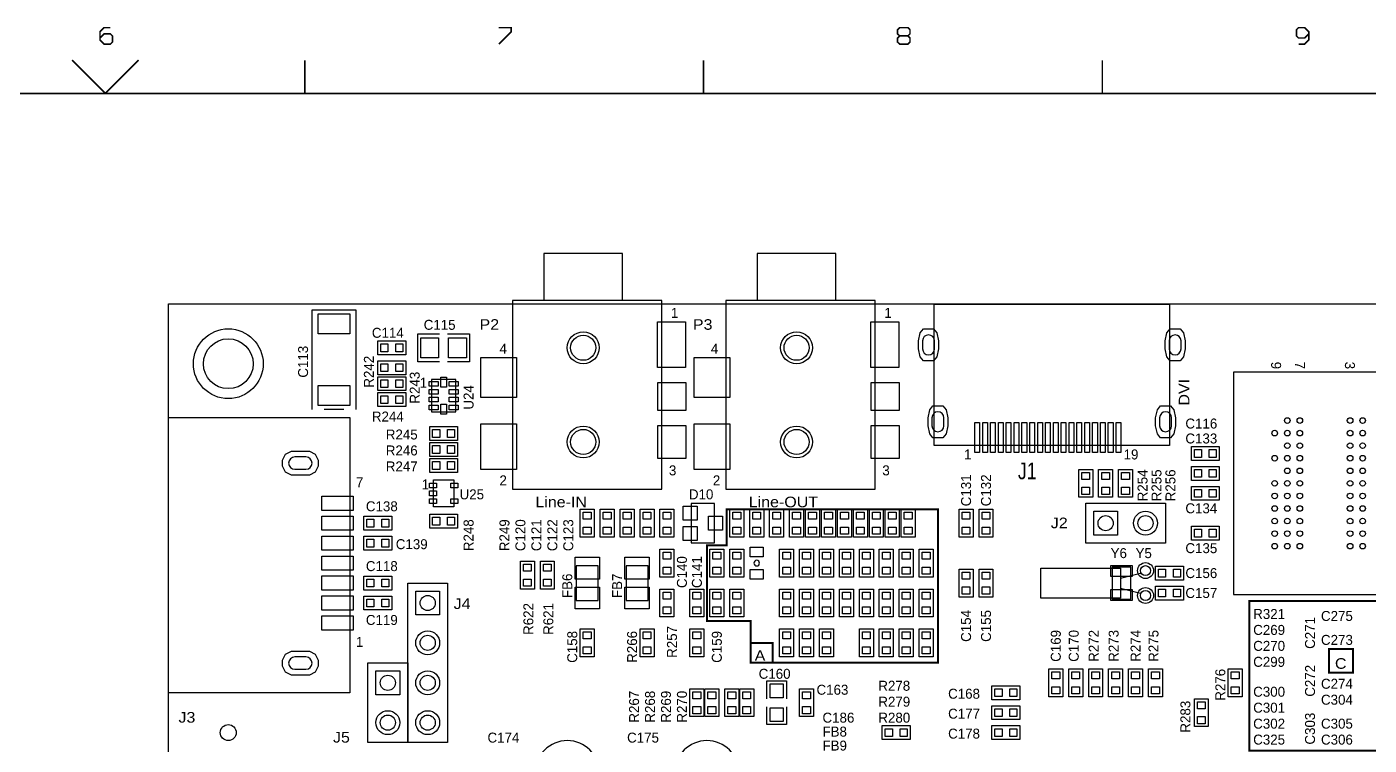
# Model space of a CAD drawing. Extents: x -13981 to 19531, y -9981 to 12034.
# Drawn here: x 2434 to 12532, y 6623 to 12026 of the extents above; entities that cross this region are included whole.
import ezdxf

# ---------------------------------------------------------------- set-up
doc = ezdxf.new("R2010")
doc.units = 0
doc.header["$MEASUREMENT"] = 0
doc.layers.get('0').update_dxf_attribs({"color": 1, "linetype": 'CONTINUOUS'})
doc.layers.add('1', color=3, linetype='CONTINUOUS')

# ---------------------------------------------------------------- blocks, each defined once
blk = doc.blocks.new('FIGURE_CIRCLE')
blk.add_circle((0, 0), 0.5)
blk = doc.blocks.new('FIGURE_SQUARE')
blk.add_lwpolyline([(-0.5, -0.5), (-0.5, 0.5), (0.5, 0.5), (0.5, -0.5)], close=True)
blk = doc.blocks.new('FIGURE_OBLONG')
blk.add_lwpolyline([(-0.5, -0.125), (-0.5, 0.125), (-0.416, 0.375), (-0.25, 0.5), (0.25, 0.5), (0.416, 0.375), (0.5, 0.125), (0.5, -0.125), (0.416, -0.375), (0.25, -0.5), (-0.25, -0.5), (-0.416, -0.375)], close=True)

msp = doc.modelspace()

# ---------------------------------------------------------------- linework, layer by layer
at = {"layer": '1'}
for points, const_width in [([(3063, 12020), (3016, 12020), (2985, 11989), (2985, 11927), (3016, 11896), (3063, 11896), (3078, 11911), (3078, 11958), (3063, 11973), (3016, 11973), (2985, 11942)], 12), ([(5985, 11896), (6078, 11989), (6078, 12020), (5985, 12020)], 12), ([(9063, 11958), (9001, 11958), (8985, 11942), (8985, 11911), (9001, 11896), (9063, 11896), (9078, 11911), (9078, 11942), (9063, 11958), (9078, 11973), (9078, 12004), (9063, 12020), (9001, 12020), (8985, 12004), (8985, 11973), (9001, 11958)], 12), ([(12078, 11973), (12047, 11942), (12001, 11942), (11985, 11958), (11985, 12004), (12001, 12020), (12047, 12020), (12078, 11989), (12078, 11973), (12078, 11927), (12047, 11896), (12001, 11896)], 12), ([(3275, 11775), (3025, 11525), (2775, 11775)], 12), ([(4525, 11525), (4525, 11775)], 12), ([(7525, 11775), (7525, 11525)], 12), ([(10525, 11525), (10525, 11775)], 12), ([(-13475, -9475), (-13475, 11525), (19025, 11525)], 12), ([(7880, 7391.9998), (8045, 7391.9998), (8045, 7241.9998)], 15)]:
    msp.add_lwpolyline(points, dxfattribs=dict(at, const_width=const_width))
for points in [[(6915.2756, 9966.3304), (6915.2756, 10320.6613), (6324.7244, 10320.6613), (6324.7244, 9966.3304)], [(8520.2756, 9966.3304), (8520.2756, 10320.6613), (7929.7244, 10320.6613), (7929.7244, 9966.3304)], [(4580, 9146.9998), (4580, 9896.9998), (4910, 9896.9998), (4910, 9146.9998)], [(5375, 9716.9998), (5540, 9716.9998)], [(5540, 9506.9998), (5375, 9506.9998), (5375, 9716.9998)], [(5600, 9716.9998), (5765, 9716.9998), (5765, 9701.9998), (5765, 9506.9998), (5600, 9506.9998)], [(4820, 9146.9998), (4670, 9146.9998)], [(10662.5, 7879.4998), (10812.5, 7916.9998)], [(10662.5, 7804.4998), (10812.5, 7766.9998)], [(8000, 6971.9998), (8000, 7106.9998), (8150, 7106.9998), (8150, 6971.9998)], [(8150, 6911.9998), (8150, 6776.9998), (8000, 6776.9998), (8000, 6911.9998)]]:
    msp.add_lwpolyline(points, dxfattribs=at)
for points in [[(16100, -2658.0002), (3500, -2658.0002), (3500, 9941.9998), (16100, 9941.9998)], [(6088.5038, 9966.3304), (6088.5038, 8549.0077), (7210.5512, 8549.0077), (7210.5512, 9966.3304)], [(7693.5038, 9966.3304), (7693.5038, 8549.0077), (8815.5512, 8549.0077), (8815.5512, 9966.3304)], [(11030.828, 9940.9378), (11030.828, 8877.9448), (9259.172, 8877.9448), (9259.172, 9940.9378)], [(5075, 9664.4998), (5285, 9664.4998), (5285, 9559.4998), (5075, 9559.4998)], [(5075, 9514.4998), (5285, 9514.4998), (5285, 9409.4998), (5075, 9409.4998)], [(5075, 9394.4998), (5285, 9394.4998), (5285, 9289.4998), (5075, 9289.4998)], [(12887.99, 9427.6198), (11512.01, 9427.6198), (11512.01, 7756.3798), (12887.99, 7756.3798)], [(5478.47, 9373.0498), (5478.47, 9130.9498), (5661.53, 9130.9498), (5661.53, 9373.0498)], [(5075, 9274.4998), (5285, 9274.4998), (5285, 9169.4998), (5075, 9169.4998)], [(4865.3543, 9086.8816), (4865.3543, 7015.228), (3500, 7015.228), (3500, 9086.8816)], [(5675, 8914.4998), (5465, 8914.4998), (5465, 9019.4998), (5675, 9019.4998)], [(5675, 8794.4998), (5465, 8794.4998), (5465, 8899.4998), (5675, 8899.4998)], [(11405, 8764.4998), (11195, 8764.4998), (11195, 8869.4998), (11405, 8869.4998)], [(5675, 8674.4998), (5465, 8674.4998), (5465, 8779.4998), (5675, 8779.4998)], [(10452.5, 8696.9998), (10452.5, 8486.9998), (10347.5, 8486.9998), (10347.5, 8696.9998)], [(10602.5, 8696.9998), (10602.5, 8486.9998), (10497.5, 8486.9998), (10497.5, 8696.9998)], [(10752.5, 8696.9998), (10752.5, 8486.9998), (10647.5, 8486.9998), (10647.5, 8696.9998)], [(11405, 8614.4998), (11195, 8614.4998), (11195, 8719.4998), (11405, 8719.4998)], [(5493.23, 8617.3798), (5646.77, 8617.3798), (5646.77, 8416.6198), (5493.23, 8416.6198)], [(11405, 8464.4998), (11195, 8464.4998), (11195, 8569.4998), (11405, 8569.4998)], [(6597.5, 8186.9998), (6597.5, 8396.9998), (6702.5, 8396.9998), (6702.5, 8186.9998)], [(6852.5, 8396.9998), (6852.5, 8186.9998), (6747.5, 8186.9998), (6747.5, 8396.9998)], [(7002.5, 8396.9998), (7002.5, 8186.9998), (6897.5, 8186.9998), (6897.5, 8396.9998)], [(7047.5, 8186.9998), (7047.5, 8396.9998), (7152.5, 8396.9998), (7152.5, 8186.9998)], [(7197.5, 8186.9998), (7197.5, 8396.9998), (7302.5, 8396.9998), (7302.5, 8186.9998)], [(7431.416, 8439.6388), (7431.416, 8144.3608), (7608.584, 8144.3608), (7608.584, 8439.6388)], [(7722.5, 8186.9998), (7722.5, 8396.9998), (7827.5, 8396.9998), (7827.5, 8186.9998)], [(7872.5, 8186.9998), (7872.5, 8396.9998), (7977.5, 8396.9998), (7977.5, 8186.9998)], [(8022.5, 8186.9998), (8022.5, 8396.9998), (8127.5, 8396.9998), (8127.5, 8186.9998)], [(8172.5, 8186.9998), (8172.5, 8396.9998), (8277.5, 8396.9998), (8277.5, 8186.9998)], [(8292.5, 8186.9998), (8292.5, 8396.9998), (8397.5, 8396.9998), (8397.5, 8186.9998)], [(8412.5, 8186.9998), (8412.5, 8396.9998), (8517.5, 8396.9998), (8517.5, 8186.9998)], [(8532.5, 8186.9998), (8532.5, 8396.9998), (8637.5, 8396.9998), (8637.5, 8186.9998)], [(8652.5, 8186.9998), (8652.5, 8396.9998), (8757.5, 8396.9998), (8757.5, 8186.9998)], [(8772.5, 8186.9998), (8772.5, 8396.9998), (8877.5, 8396.9998), (8877.5, 8186.9998)], [(8892.5, 8186.9998), (8892.5, 8396.9998), (8997.5, 8396.9998), (8997.5, 8186.9998)], [(9012.5, 8186.9998), (9012.5, 8396.9998), (9117.5, 8396.9998), (9117.5, 8186.9998)], [(9447.5, 8186.9998), (9447.5, 8396.9998), (9552.5, 8396.9998), (9552.5, 8186.9998)], [(9597.5, 8186.9998), (9597.5, 8396.9998), (9702.5, 8396.9998), (9702.5, 8186.9998)], [(11000, 8141.9998), (10400, 8141.9998), (10400, 8441.9998), (11000, 8441.9998)], [(4970, 8344.4998), (5180, 8344.4998), (5180, 8239.4998), (4970, 8239.4998)], [(5465, 8359.4998), (5675, 8359.4998), (5675, 8254.4998), (5465, 8254.4998)], [(4970, 8194.4998), (5180, 8194.4998), (5180, 8089.4998), (4970, 8089.4998)], [(11405, 8164.4998), (11195, 8164.4998), (11195, 8269.4998), (11405, 8269.4998)], [(7197.5, 7886.9998), (7197.5, 8096.9998), (7302.5, 8096.9998), (7302.5, 7886.9998)], [(7677.5, 8096.9998), (7677.5, 7886.9998), (7572.5, 7886.9998), (7572.5, 8096.9998)], [(7722.5, 7886.9998), (7722.5, 8096.9998), (7827.5, 8096.9998), (7827.5, 7886.9998)], [(8202.5, 8096.9998), (8202.5, 7886.9998), (8097.5, 7886.9998), (8097.5, 8096.9998)], [(8352.5, 8096.9998), (8352.5, 7886.9998), (8247.5, 7886.9998), (8247.5, 8096.9998)], [(8502.5, 8096.9998), (8502.5, 7886.9998), (8397.5, 7886.9998), (8397.5, 8096.9998)], [(8652.5, 8096.9998), (8652.5, 7886.9998), (8547.5, 7886.9998), (8547.5, 8096.9998)], [(8802.5, 8096.9998), (8802.5, 7886.9998), (8697.5, 7886.9998), (8697.5, 8096.9998)], [(8847.5, 7886.9998), (8847.5, 8096.9998), (8952.5, 8096.9998), (8952.5, 7886.9998)], [(9102.5, 8096.9998), (9102.5, 7886.9998), (8997.5, 7886.9998), (8997.5, 8096.9998)], [(9252.5, 8096.9998), (9252.5, 7886.9998), (9147.5, 7886.9998), (9147.5, 8096.9998)], [(6147.5, 7796.9998), (6147.5, 8006.9998), (6252.5, 8006.9998), (6252.5, 7796.9998)], [(6402.5, 8006.9998), (6402.5, 7796.9998), (6297.5, 7796.9998), (6297.5, 8006.9998)], [(4970, 7894.4998), (5180, 7894.4998), (5180, 7789.4998), (4970, 7789.4998)], [(6732.68, 7712.0698), (6732.68, 7971.9298), (6567.32, 7971.9298), (6567.32, 7712.0698)], [(6942.32, 7971.9298), (6942.32, 7712.0698), (7107.68, 7712.0698), (7107.68, 7971.9298)], [(9447.5, 7736.9998), (9447.5, 7946.9998), (9552.5, 7946.9998), (9552.5, 7736.9998)], [(9597.5, 7736.9998), (9597.5, 7946.9998), (9702.5, 7946.9998), (9702.5, 7736.9998)], [(10662.5, 7729.4998), (10062.5, 7729.4998), (10062.5, 7954.4998), (10662.5, 7954.4998)], [(10599.5, 7961.9998), (10599.5, 7721.9998), (10740.5, 7721.9998), (10740.5, 7961.9998)], [(11135, 7864.4998), (10925, 7864.4998), (10925, 7969.4998), (11135, 7969.4998)], [(5300, 6641.9998), (5300, 7841.9998), (5600, 7841.9998), (5600, 6641.9998)], [(7197.5, 7586.9998), (7197.5, 7796.9998), (7302.5, 7796.9998), (7302.5, 7586.9998)], [(7527.5, 7796.9998), (7527.5, 7586.9998), (7422.5, 7586.9998), (7422.5, 7796.9998)], [(7572.5, 7586.9998), (7572.5, 7796.9998), (7677.5, 7796.9998), (7677.5, 7586.9998)], [(7722.5, 7586.9998), (7722.5, 7796.9998), (7827.5, 7796.9998), (7827.5, 7586.9998)], [(8097.5, 7586.9998), (8097.5, 7796.9998), (8202.5, 7796.9998), (8202.5, 7586.9998)], [(8247.5, 7586.9998), (8247.5, 7796.9998), (8352.5, 7796.9998), (8352.5, 7586.9998)], [(8502.5, 7796.9998), (8502.5, 7586.9998), (8397.5, 7586.9998), (8397.5, 7796.9998)], [(8547.5, 7586.9998), (8547.5, 7796.9998), (8652.5, 7796.9998), (8652.5, 7586.9998)], [(8697.5, 7586.9998), (8697.5, 7796.9998), (8802.5, 7796.9998), (8802.5, 7586.9998)], [(8952.5, 7796.9998), (8952.5, 7586.9998), (8847.5, 7586.9998), (8847.5, 7796.9998)], [(9102.5, 7796.9998), (9102.5, 7586.9998), (8997.5, 7586.9998), (8997.5, 7796.9998)], [(9252.5, 7796.9998), (9252.5, 7586.9998), (9147.5, 7586.9998), (9147.5, 7796.9998)], [(11135, 7714.4998), (10925, 7714.4998), (10925, 7819.4998), (11135, 7819.4998)], [(4970, 7744.4998), (5180, 7744.4998), (5180, 7639.4998), (4970, 7639.4998)], [(6702.5, 7496.9998), (6702.5, 7286.9998), (6597.5, 7286.9998), (6597.5, 7496.9998)], [(7047.5, 7286.9998), (7047.5, 7496.9998), (7152.5, 7496.9998), (7152.5, 7286.9998)], [(7527.5, 7496.9998), (7527.5, 7286.9998), (7422.5, 7286.9998), (7422.5, 7496.9998)], [(8097.5, 7286.9998), (8097.5, 7496.9998), (8202.5, 7496.9998), (8202.5, 7286.9998)], [(8247.5, 7286.9998), (8247.5, 7496.9998), (8352.5, 7496.9998), (8352.5, 7286.9998)], [(8397.5, 7286.9998), (8397.5, 7496.9998), (8502.5, 7496.9998), (8502.5, 7286.9998)], [(8802.5, 7496.9998), (8802.5, 7286.9998), (8697.5, 7286.9998), (8697.5, 7496.9998)], [(8952.5, 7496.9998), (8952.5, 7286.9998), (8847.5, 7286.9998), (8847.5, 7496.9998)], [(9102.5, 7496.9998), (9102.5, 7286.9998), (8997.5, 7286.9998), (8997.5, 7496.9998)], [(9252.5, 7496.9998), (9252.5, 7286.9998), (9147.5, 7286.9998), (9147.5, 7496.9998)], [(5000, 6641.9998), (5000, 7241.9998), (5300, 7241.9998), (5300, 6641.9998)], [(10122.5, 6986.9998), (10122.5, 7196.9998), (10227.5, 7196.9998), (10227.5, 6986.9998)], [(10272.5, 6986.9998), (10272.5, 7196.9998), (10377.5, 7196.9998), (10377.5, 6986.9998)], [(10422.5, 6986.9998), (10422.5, 7196.9998), (10527.5, 7196.9998), (10527.5, 6986.9998)], [(10677.5, 7196.9998), (10677.5, 6986.9998), (10572.5, 6986.9998), (10572.5, 7196.9998)], [(10722.5, 6986.9998), (10722.5, 7196.9998), (10827.5, 7196.9998), (10827.5, 6986.9998)], [(10977.5, 7196.9998), (10977.5, 6986.9998), (10872.5, 6986.9998), (10872.5, 7196.9998)], [(11472.5, 6986.9998), (11472.5, 7196.9998), (11577.5, 7196.9998), (11577.5, 6986.9998)], [(9905, 6964.4998), (9695, 6964.4998), (9695, 7069.4998), (9905, 7069.4998)], [(7527.5, 7046.9998), (7527.5, 6836.9998), (7422.5, 6836.9998), (7422.5, 7046.9998)], [(7535, 6836.9998), (7535, 7046.9998), (7640, 7046.9998), (7640, 6836.9998)], [(7685, 6836.9998), (7685, 7046.9998), (7790, 7046.9998), (7790, 6836.9998)], [(7902.5, 7046.9998), (7902.5, 6836.9998), (7797.5, 6836.9998), (7797.5, 7046.9998)], [(8352.5, 7046.9998), (8352.5, 6836.9998), (8247.5, 6836.9998), (8247.5, 7046.9998)], [(11322.5, 6971.9998), (11322.5, 6761.9998), (11217.5, 6761.9998), (11217.5, 6971.9998)], [(9905, 6814.4998), (9695, 6814.4998), (9695, 6919.4998), (9905, 6919.4998)], [(9080, 6664.4998), (8870, 6664.4998), (8870, 6769.4998), (9080, 6769.4998)], [(9695, 6769.4998), (9905, 6769.4998), (9905, 6664.4998), (9695, 6664.4998)]]:
    msp.add_lwpolyline(points, close=True, dxfattribs=at)
for points in [[(9262.835, 9603.8488), (9262.835, 9663.8488, 1), (9172.835, 9663.8488), (9172.835, 9603.8488, 1)], [(11117.165, 9603.8488), (11117.165, 9663.8488, 1), (11027.165, 9663.8488), (11027.165, 9603.8488, 1)], [(9333.701, 9025.1098), (9333.701, 9085.1098, 1), (9243.701, 9085.1098), (9243.701, 9025.1098, 1)], [(11046.299, 9025.1098), (11046.299, 9085.1098, 1), (10956.299, 9085.1098), (10956.299, 9025.1098, 1)], [(4534.1258, 8790.862), (4450.1258, 8790.862, 1), (4450.1258, 8697.862), (4534.1258, 8697.862, 1)], [(7946, 7991.9998, 1), (7904, 7991.9998, 1)], [(4534.1258, 7286.1376), (4450.1258, 7286.1376, 1), (4450.1258, 7193.1376), (4534.1258, 7193.1376, 1)], [(6740, 6416.9998, 1), (6260, 6416.9998, 1)], [(7790, 6416.9998, 1), (7310, 6416.9998, 1)]]:
    msp.add_lwpolyline(points, format="xyb", close=True, dxfattribs=at)
at = {"layer": '1', "const_width": 15}
for points in [[(9290, 7241.9998), (7880, 7241.9998), (7880, 7556.9998), (7550, 7556.9998), (7550, 8126.9998), (7700, 8126.9998), (7700, 8396.9998), (9290, 8396.9998)], [(11630, 7706.9998), (13355, 7706.9998), (13355, 6581.9998), (11630, 6581.9998)], [(12230, 7346.9998), (12410, 7346.9998), (12410, 7166.9998), (12230, 7166.9998)]]:
    msp.add_lwpolyline(points, close=True, dxfattribs=at)

# ---------------------------------------------------------------- block references
at = {"layer": '1'}
for name, p, xscale, yscale in [('FIGURE_SQUARE', (4745, 9791.9998), 240, 150), ('FIGURE_SQUARE', (7284.5, 9635.6218), 210, 345), ('FIGURE_SQUARE', (8889.5, 9635.6218), 210, 345), ('FIGURE_CIRCLE', (3950, 9491.9998), 525, 525), ('FIGURE_CIRCLE', (6620, 9611.9998), 240, 240), ('FIGURE_CIRCLE', (6620, 9611.9998), 189, 189), ('FIGURE_CIRCLE', (8225, 9611.9998), 240, 240), ('FIGURE_CIRCLE', (8225, 9611.9998), 189, 189), ('FIGURE_OBLONG', (9217.835, 9633.8488), 150, 240), ('FIGURE_OBLONG', (11072.165, 9633.8488), 150, 240), ('FIGURE_CIRCLE', (3950, 9491.9998), 375, 375), ('FIGURE_SQUARE', (5123.9, 9611.9998), 53.16, 59.07), ('FIGURE_SQUARE', (5236.1, 9611.9998), 53.16, 59.07), ('FIGURE_SQUARE', (5465, 9611.9998), 135, 150), ('FIGURE_SQUARE', (5675, 9611.9998), 135, 150), ('FIGURE_SQUARE', (5984, 9387.5905), 270, 300), ('FIGURE_SQUARE', (7589, 9387.5905), 270, 300), ('FIGURE_SQUARE', (5123.9, 9461.9998), 53.16, 59.07), ('FIGURE_SQUARE', (5236.1, 9461.9998), 53.16, 59.07), ('FIGURE_SQUARE', (4745, 9251.9998), 240, 150), ('FIGURE_SQUARE', (5123.9, 9341.9998), 53.16, 59.07), ('FIGURE_SQUARE', (5236.1, 9341.9998), 53.16, 59.07), ('FIGURE_SQUARE', (5495, 9340.5898), 68.52, 35.43), ('FIGURE_SQUARE', (5495, 9281.5198), 68.52, 35.43), ('FIGURE_SQUARE', (5570, 9353.5798), 41.34, 74.4), ('FIGURE_SQUARE', (5645, 9340.5898), 68.52, 35.43), ('FIGURE_SQUARE', (5645, 9281.5198), 68.52, 35.43), ('FIGURE_SQUARE', (7286, 9245.8582), 210, 210), ('FIGURE_SQUARE', (8891, 9245.8582), 210, 210), ('FIGURE_SQUARE', (5123.9, 9221.9998), 53.16, 59.07), ('FIGURE_SQUARE', (5236.1, 9221.9998), 53.16, 59.07), ('FIGURE_SQUARE', (5495, 9222.4798), 68.52, 35.43), ('FIGURE_SQUARE', (5645, 9222.4798), 68.52, 35.43), ('FIGURE_SQUARE', (5495, 9163.4098), 68.52, 35.43), ('FIGURE_SQUARE', (5570, 9150.4198), 41.34, 74.4), ('FIGURE_SQUARE', (5645, 9163.4098), 68.52, 35.43), ('FIGURE_OBLONG', (9288.701, 9055.1098), 150, 240), ('FIGURE_OBLONG', (11001.299, 9055.1098), 150, 240), ('FIGURE_SQUARE', (5513.9, 8966.9998), 53.16, 59.07), ('FIGURE_SQUARE', (5626.1, 8966.9998), 53.16, 59.07), ('FIGURE_SQUARE', (5984, 8867.9053), 270, 345), ('FIGURE_CIRCLE', (6620, 8903.3383), 240, 240), ('FIGURE_CIRCLE', (6620, 8903.3383), 189, 189), ('FIGURE_SQUARE', (7286, 8903.3383), 210, 249), ('FIGURE_SQUARE', (7589, 8867.9053), 270, 345), ('FIGURE_CIRCLE', (8225, 8903.3383), 240, 240), ('FIGURE_CIRCLE', (8225, 8903.3383), 189, 189), ('FIGURE_SQUARE', (8891, 8903.3383), 210, 249), ('FIGURE_SQUARE', (9583.976, 8936.9998), 35.43, 224.4), ('FIGURE_SQUARE', (9643.031, 8936.9998), 35.43, 224.4), ('FIGURE_SQUARE', (9702.086, 8936.9998), 35.43, 224.4), ('FIGURE_SQUARE', (9761.141, 8936.9998), 35.43, 224.4), ('FIGURE_SQUARE', (9820.196, 8936.9998), 35.43, 224.4), ('FIGURE_SQUARE', (9879.251, 8936.9998), 35.43, 224.4), ('FIGURE_SQUARE', (9938.306, 8936.9998), 35.43, 224.4), ('FIGURE_SQUARE', (9997.361, 8936.9998), 35.43, 224.4), ('FIGURE_SQUARE', (10056.416, 8936.9998), 35.43, 224.4), ('FIGURE_SQUARE', (10115.471, 8936.9998), 35.43, 224.4), ('FIGURE_SQUARE', (10174.529, 8936.9998), 35.43, 224.4), ('FIGURE_SQUARE', (10233.584, 8936.9998), 35.43, 224.4), ('FIGURE_SQUARE', (10292.639, 8936.9998), 35.43, 224.4), ('FIGURE_SQUARE', (10351.694, 8936.9998), 35.43, 224.4), ('FIGURE_SQUARE', (10410.749, 8936.9998), 35.43, 224.4), ('FIGURE_SQUARE', (10469.804, 8936.9998), 35.43, 224.4), ('FIGURE_SQUARE', (10528.859, 8936.9998), 35.43, 224.4), ('FIGURE_SQUARE', (10587.914, 8936.9998), 35.43, 224.4), ('FIGURE_SQUARE', (10646.969, 8936.9998), 35.43, 224.4), ('FIGURE_CIRCLE', (11822.06, 8969.9398), 42, 42), ('FIGURE_CIRCLE', (11916.53, 9064.4398), 42, 42), ('FIGURE_CIRCLE', (11916.53, 8969.9398), 42, 42), ('FIGURE_CIRCLE', (12011.03, 9064.4398), 42, 42), ('FIGURE_CIRCLE', (12011.03, 8969.9398), 42, 42), ('FIGURE_CIRCLE', (12388.97, 9064.4398), 42, 42), ('FIGURE_CIRCLE', (12388.97, 8969.9398), 42, 42), ('FIGURE_CIRCLE', (12483.47, 9064.4398), 42, 42), ('FIGURE_CIRCLE', (12483.47, 8969.9398), 42, 42), ('FIGURE_CIRCLE', (11916.53, 8875.4698), 42, 42), ('FIGURE_CIRCLE', (12011.03, 8875.4698), 42, 42), ('FIGURE_CIRCLE', (12388.97, 8875.4698), 42, 42), ('FIGURE_CIRCLE', (12483.47, 8875.4698), 42, 42), ('FIGURE_OBLONG', (4492.1258, 8744.362), 270, 180), ('FIGURE_SQUARE', (5513.9, 8846.9998), 53.16, 59.07), ('FIGURE_SQUARE', (5626.1, 8846.9998), 53.16, 59.07), ('FIGURE_SQUARE', (11243.9, 8816.9998), 53.16, 59.07), ('FIGURE_SQUARE', (11356.1, 8816.9998), 53.16, 59.07), ('FIGURE_CIRCLE', (11822.06, 8780.9698), 42, 42), ('FIGURE_CIRCLE', (11916.53, 8780.9698), 42, 42), ('FIGURE_CIRCLE', (12011.03, 8780.9698), 42, 42), ('FIGURE_CIRCLE', (12388.97, 8780.9698), 42, 42), ('FIGURE_CIRCLE', (12483.47, 8780.9698), 42, 42), ('FIGURE_SQUARE', (5513.9, 8726.9998), 53.16, 59.07), ('FIGURE_SQUARE', (5626.1, 8726.9998), 53.16, 59.07), ('FIGURE_SQUARE', (11243.9, 8666.9998), 53.16, 59.07), ('FIGURE_SQUARE', (11356.1, 8666.9998), 53.16, 59.07), ('FIGURE_CIRCLE', (11916.53, 8686.4998), 42, 42), ('FIGURE_CIRCLE', (12011.03, 8686.4998), 42, 42), ('FIGURE_CIRCLE', (12388.97, 8686.4998), 42, 42), ('FIGURE_CIRCLE', (12483.47, 8686.4998), 42, 42), ('FIGURE_SQUARE', (5490.26, 8576.0398), 53.16, 35.43), ('FIGURE_SQUARE', (5649.74, 8576.0398), 53.16, 35.43), ('FIGURE_SQUARE', (10400, 8648.0998), 59.07, 53.16), ('FIGURE_SQUARE', (10550, 8648.0998), 59.07, 53.16), ('FIGURE_SQUARE', (10700, 8648.0998), 59.07, 53.16), ('FIGURE_CIRCLE', (11822.06, 8591.9998), 42, 42), ('FIGURE_CIRCLE', (11916.53, 8591.9998), 42, 42), ('FIGURE_CIRCLE', (12011.03, 8591.9998), 42, 42), ('FIGURE_CIRCLE', (12388.97, 8591.9998), 42, 42), ('FIGURE_CIRCLE', (12483.47, 8591.9998), 42, 42), ('FIGURE_SQUARE', (4770.866, 8441.9998), 236.22, 106.299), ('FIGURE_SQUARE', (5490.26, 8516.9998), 53.16, 35.43), ('FIGURE_SQUARE', (10400, 8535.8998), 59.07, 53.16), ('FIGURE_SQUARE', (10550, 8535.8998), 59.07, 53.16), ('FIGURE_SQUARE', (10700, 8535.8998), 59.07, 53.16), ('FIGURE_SQUARE', (11243.9, 8516.9998), 53.16, 59.07), ('FIGURE_SQUARE', (11356.1, 8516.9998), 53.16, 59.07), ('FIGURE_CIRCLE', (11822.06, 8497.4998), 42, 42), ('FIGURE_CIRCLE', (11916.53, 8497.4998), 42, 42), ('FIGURE_CIRCLE', (12011.03, 8497.4998), 42, 42), ('FIGURE_CIRCLE', (12388.97, 8497.4998), 42, 42), ('FIGURE_CIRCLE', (12483.47, 8497.4998), 42, 42), ('FIGURE_SQUARE', (5490.26, 8457.9598), 53.16, 35.43), ('FIGURE_SQUARE', (5649.74, 8457.9598), 53.16, 35.43), ('FIGURE_SQUARE', (7425.5, 8368.4998), 105, 105), ('FIGURE_SQUARE', (10550, 8291.9998), 180, 180), ('FIGURE_CIRCLE', (10850, 8291.9998), 180, 180), ('FIGURE_CIRCLE', (11822.06, 8403.0298), 42, 42), ('FIGURE_CIRCLE', (11916.53, 8403.0298), 42, 42), ('FIGURE_CIRCLE', (12011.03, 8403.0298), 42, 42), ('FIGURE_CIRCLE', (12388.97, 8403.0298), 42, 42), ('FIGURE_CIRCLE', (12483.47, 8403.0298), 42, 42), ('FIGURE_SQUARE', (4770.866, 8291.9998), 236.22, 106.299), ('FIGURE_SQUARE', (5018.9, 8291.9998), 53.16, 59.07), ('FIGURE_SQUARE', (5131.1, 8291.9998), 53.16, 59.07), ('FIGURE_SQUARE', (5513.9, 8306.9998), 53.16, 59.07), ('FIGURE_SQUARE', (5626.1, 8306.9998), 53.16, 59.07), ('FIGURE_SQUARE', (6650, 8348.0998), 59.07, 53.16), ('FIGURE_SQUARE', (6800, 8348.0998), 59.07, 53.16), ('FIGURE_SQUARE', (6950, 8348.0998), 59.07, 53.16), ('FIGURE_SQUARE', (7100, 8348.0998), 59.07, 53.16), ('FIGURE_SQUARE', (7250, 8348.0998), 59.07, 53.16), ('FIGURE_SQUARE', (7614.5, 8291.9998), 105, 105), ('FIGURE_SQUARE', (7775, 8348.0998), 59.07, 53.16), ('FIGURE_SQUARE', (7925, 8348.0998), 59.07, 53.16), ('FIGURE_SQUARE', (8075, 8348.0998), 59.07, 53.16), ('FIGURE_SQUARE', (8225, 8348.0998), 59.07, 53.16), ('FIGURE_SQUARE', (8345, 8348.0998), 59.07, 53.16), ('FIGURE_SQUARE', (8465, 8348.0998), 59.07, 53.16), ('FIGURE_SQUARE', (8585, 8348.0998), 59.07, 53.16), ('FIGURE_SQUARE', (8705, 8348.0998), 59.07, 53.16), ('FIGURE_SQUARE', (8825, 8348.0998), 59.07, 53.16), ('FIGURE_SQUARE', (8945, 8348.0998), 59.07, 53.16), ('FIGURE_SQUARE', (9065, 8348.0998), 59.07, 53.16), ('FIGURE_SQUARE', (9500, 8348.0998), 59.07, 53.16), ('FIGURE_SQUARE', (9650, 8348.0998), 59.07, 53.16), ('FIGURE_CIRCLE', (10550, 8291.9998), 114, 114), ('FIGURE_CIRCLE', (10850, 8291.9998), 114, 114), ('FIGURE_CIRCLE', (11822.06, 8308.5298), 42, 42), ('FIGURE_CIRCLE', (11916.53, 8308.5298), 42, 42), ('FIGURE_CIRCLE', (12011.03, 8308.5298), 42, 42), ('FIGURE_CIRCLE', (12388.97, 8308.5298), 42, 42), ('FIGURE_CIRCLE', (12483.47, 8308.5298), 42, 42), ('FIGURE_SQUARE', (4770.866, 8141.9998), 236.22, 106.299), ('FIGURE_SQUARE', (6650, 8235.8998), 59.07, 53.16), ('FIGURE_SQUARE', (6800, 8235.8998), 59.07, 53.16), ('FIGURE_SQUARE', (6950, 8235.8998), 59.07, 53.16), ('FIGURE_SQUARE', (7100, 8235.8998), 59.07, 53.16), ('FIGURE_SQUARE', (7250, 8235.8998), 59.07, 53.16), ('FIGURE_SQUARE', (7425.206, 8215.4998), 105, 105), ('FIGURE_SQUARE', (7775, 8235.8998), 59.07, 53.16), ('FIGURE_SQUARE', (7925, 8235.8998), 59.07, 53.16), ('FIGURE_SQUARE', (8075, 8235.8998), 59.07, 53.16), ('FIGURE_SQUARE', (8225, 8235.8998), 59.07, 53.16), ('FIGURE_SQUARE', (8345, 8235.8998), 59.07, 53.16), ('FIGURE_SQUARE', (8465, 8235.8998), 59.07, 53.16), ('FIGURE_SQUARE', (8585, 8235.8998), 59.07, 53.16), ('FIGURE_SQUARE', (8705, 8235.8998), 59.07, 53.16), ('FIGURE_SQUARE', (8825, 8235.8998), 59.07, 53.16), ('FIGURE_SQUARE', (8945, 8235.8998), 59.07, 53.16), ('FIGURE_SQUARE', (9065, 8235.8998), 59.07, 53.16), ('FIGURE_SQUARE', (9500, 8235.8998), 59.07, 53.16), ('FIGURE_SQUARE', (9650, 8235.8998), 59.07, 53.16), ('FIGURE_SQUARE', (11243.9, 8216.9998), 53.16, 59.07), ('FIGURE_SQUARE', (11356.1, 8216.9998), 53.16, 59.07), ('FIGURE_CIRCLE', (11822.06, 8214.0598), 42, 42), ('FIGURE_CIRCLE', (11916.53, 8214.0598), 42, 42), ('FIGURE_CIRCLE', (12011.03, 8214.0598), 42, 42), ('FIGURE_CIRCLE', (12388.97, 8214.0598), 42, 42), ('FIGURE_CIRCLE', (12483.47, 8214.0598), 42, 42), ('FIGURE_SQUARE', (5018.9, 8141.9998), 53.16, 59.07), ('FIGURE_SQUARE', (5131.1, 8141.9998), 53.16, 59.07), ('FIGURE_SQUARE', (7925, 8075.9998), 96, 72), ('FIGURE_CIRCLE', (11822.06, 8119.5598), 42, 42), ('FIGURE_CIRCLE', (11916.53, 8119.5598), 42, 42), ('FIGURE_CIRCLE', (12011.03, 8119.5598), 42, 42), ('FIGURE_CIRCLE', (12388.97, 8119.5598), 42, 42), ('FIGURE_CIRCLE', (12483.47, 8119.5598), 42, 42), ('FIGURE_SQUARE', (4770.866, 7991.9998), 236.22, 106.299), ('FIGURE_SQUARE', (6200, 7958.0998), 59.07, 53.16), ('FIGURE_SQUARE', (6350, 7958.0998), 59.07, 53.16), ('FIGURE_SQUARE', (6650, 7954.1998), 183, 165), ('FIGURE_SQUARE', (7025, 7954.1998), 183, 165), ('FIGURE_SQUARE', (7250, 8048.0998), 59.07, 53.16), ('FIGURE_SQUARE', (7625, 8048.0998), 59.07, 53.16), ('FIGURE_SQUARE', (7775, 8048.0998), 59.07, 53.16), ('FIGURE_SQUARE', (8150, 8048.0998), 59.07, 53.16), ('FIGURE_SQUARE', (8300, 8048.0998), 59.07, 53.16), ('FIGURE_SQUARE', (8450, 8048.0998), 59.07, 53.16), ('FIGURE_SQUARE', (8600, 8048.0998), 59.07, 53.16), ('FIGURE_SQUARE', (8750, 8048.0998), 59.07, 53.16), ('FIGURE_SQUARE', (8900, 8048.0998), 59.07, 53.16), ('FIGURE_SQUARE', (9050, 8048.0998), 59.07, 53.16), ('FIGURE_SQUARE', (9200, 8048.0998), 59.07, 53.16), ('FIGURE_CIRCLE', (10850, 7935.5998), 120, 120), ('FIGURE_SQUARE', (4770.866, 7841.9998), 236.22, 106.299), ('FIGURE_SQUARE', (7250, 7935.8998), 59.07, 53.16), ('FIGURE_SQUARE', (7625, 7935.8998), 59.07, 53.16), ('FIGURE_SQUARE', (7775, 7935.8998), 59.07, 53.16), ('FIGURE_SQUARE', (7925, 7907.9998), 96, 72), ('FIGURE_SQUARE', (8150, 7935.8998), 59.07, 53.16), ('FIGURE_SQUARE', (8300, 7935.8998), 59.07, 53.16), ('FIGURE_SQUARE', (8450, 7935.8998), 59.07, 53.16), ('FIGURE_SQUARE', (8600, 7935.8998), 59.07, 53.16), ('FIGURE_SQUARE', (8750, 7935.8998), 59.07, 53.16), ('FIGURE_SQUARE', (8900, 7935.8998), 59.07, 53.16), ('FIGURE_SQUARE', (9050, 7935.8998), 59.07, 53.16), ('FIGURE_SQUARE', (9200, 7935.8998), 59.07, 53.16), ('FIGURE_SQUARE', (9500, 7898.0998), 59.07, 53.16), ('FIGURE_SQUARE', (9650, 7898.0998), 59.07, 53.16), ('FIGURE_SQUARE', (10670, 7931.9998), 159.45, 82.677), ('FIGURE_CIRCLE', (10850, 7935.5998), 75, 75), ('FIGURE_SQUARE', (10973.9, 7916.9998), 53.16, 59.07), ('FIGURE_SQUARE', (11086.1, 7916.9998), 53.16, 59.07), ('FIGURE_SQUARE', (5018.9, 7841.9998), 53.16, 59.07), ('FIGURE_SQUARE', (5131.1, 7841.9998), 53.16, 59.07), ('FIGURE_SQUARE', (5450, 7691.9998), 180, 180), ('FIGURE_SQUARE', (6200, 7845.8998), 59.07, 53.16), ('FIGURE_SQUARE', (6350, 7845.8998), 59.07, 53.16), ('FIGURE_SQUARE', (6650, 7729.7998), 183, 165), ('FIGURE_SQUARE', (7025, 7729.7998), 183, 165), ('FIGURE_SQUARE', (9500, 7785.8998), 59.07, 53.16), ('FIGURE_SQUARE', (9650, 7785.8998), 59.07, 53.16), ('FIGURE_SQUARE', (10670, 7751.9998), 159.45, 82.677), ('FIGURE_CIRCLE', (10850, 7748.3998), 120, 120), ('FIGURE_CIRCLE', (10850, 7748.3998), 75, 75), ('FIGURE_SQUARE', (10973.9, 7766.9998), 53.16, 59.07), ('FIGURE_SQUARE', (11086.1, 7766.9998), 53.16, 59.07), ('FIGURE_SQUARE', (4770.866, 7691.9998), 236.22, 106.299), ('FIGURE_SQUARE', (5018.9, 7691.9998), 53.16, 59.07), ('FIGURE_SQUARE', (5131.1, 7691.9998), 53.16, 59.07), ('FIGURE_CIRCLE', (5450, 7691.9998), 114, 114), ('FIGURE_SQUARE', (7250, 7748.0998), 59.07, 53.16), ('FIGURE_SQUARE', (7475, 7748.0998), 59.07, 53.16), ('FIGURE_SQUARE', (7625, 7748.0998), 59.07, 53.16), ('FIGURE_SQUARE', (7775, 7748.0998), 59.07, 53.16), ('FIGURE_SQUARE', (8150, 7748.0998), 59.07, 53.16), ('FIGURE_SQUARE', (8300, 7748.0998), 59.07, 53.16), ('FIGURE_SQUARE', (8450, 7748.0998), 59.07, 53.16), ('FIGURE_SQUARE', (8600, 7748.0998), 59.07, 53.16), ('FIGURE_SQUARE', (8750, 7748.0998), 59.07, 53.16), ('FIGURE_SQUARE', (8900, 7748.0998), 59.07, 53.16), ('FIGURE_SQUARE', (9050, 7748.0998), 59.07, 53.16), ('FIGURE_SQUARE', (9200, 7748.0998), 59.07, 53.16), ('FIGURE_SQUARE', (4770.866, 7541.9998), 236.22, 106.299), ('FIGURE_SQUARE', (7250, 7635.8998), 59.07, 53.16), ('FIGURE_SQUARE', (7475, 7635.8998), 59.07, 53.16), ('FIGURE_SQUARE', (7625, 7635.8998), 59.07, 53.16), ('FIGURE_SQUARE', (7775, 7635.8998), 59.07, 53.16), ('FIGURE_SQUARE', (8150, 7635.8998), 59.07, 53.16), ('FIGURE_SQUARE', (8300, 7635.8998), 59.07, 53.16), ('FIGURE_SQUARE', (8450, 7635.8998), 59.07, 53.16), ('FIGURE_SQUARE', (8600, 7635.8998), 59.07, 53.16), ('FIGURE_SQUARE', (8750, 7635.8998), 59.07, 53.16), ('FIGURE_SQUARE', (8900, 7635.8998), 59.07, 53.16), ('FIGURE_SQUARE', (9050, 7635.8998), 59.07, 53.16), ('FIGURE_SQUARE', (9200, 7635.8998), 59.07, 53.16), ('FIGURE_CIRCLE', (5450, 7391.9998), 180, 180), ('FIGURE_SQUARE', (6650, 7448.0998), 59.07, 53.16), ('FIGURE_SQUARE', (7100, 7448.0998), 59.07, 53.16), ('FIGURE_SQUARE', (7475, 7448.0998), 59.07, 53.16), ('FIGURE_SQUARE', (8150, 7448.0998), 59.07, 53.16), ('FIGURE_SQUARE', (8300, 7448.0998), 59.07, 53.16), ('FIGURE_SQUARE', (8450, 7448.0998), 59.07, 53.16), ('FIGURE_SQUARE', (8750, 7448.0998), 59.07, 53.16), ('FIGURE_SQUARE', (8900, 7448.0998), 59.07, 53.16), ('FIGURE_SQUARE', (9050, 7448.0998), 59.07, 53.16), ('FIGURE_SQUARE', (9200, 7448.0998), 59.07, 53.16), ('FIGURE_CIRCLE', (5450, 7391.9998), 114, 114), ('FIGURE_OBLONG', (4492.1258, 7239.6376), 270, 180), ('FIGURE_SQUARE', (6650, 7335.8998), 59.07, 53.16), ('FIGURE_SQUARE', (7100, 7335.8998), 59.07, 53.16), ('FIGURE_SQUARE', (7475, 7335.8998), 59.07, 53.16), ('FIGURE_SQUARE', (8150, 7335.8998), 59.07, 53.16), ('FIGURE_SQUARE', (8300, 7335.8998), 59.07, 53.16), ('FIGURE_SQUARE', (8450, 7335.8998), 59.07, 53.16), ('FIGURE_SQUARE', (8750, 7335.8998), 59.07, 53.16), ('FIGURE_SQUARE', (8900, 7335.8998), 59.07, 53.16), ('FIGURE_SQUARE', (9050, 7335.8998), 59.07, 53.16), ('FIGURE_SQUARE', (9200, 7335.8998), 59.07, 53.16), ('FIGURE_SQUARE', (5150, 7091.9998), 180, 180), ('FIGURE_CIRCLE', (5450, 7091.9998), 180, 180), ('FIGURE_SQUARE', (10175, 7148.0998), 59.07, 53.16), ('FIGURE_SQUARE', (10325, 7148.0998), 59.07, 53.16), ('FIGURE_SQUARE', (10475, 7148.0998), 59.07, 53.16), ('FIGURE_SQUARE', (10625, 7148.0998), 59.07, 53.16), ('FIGURE_SQUARE', (10775, 7148.0998), 59.07, 53.16), ('FIGURE_SQUARE', (10925, 7148.0998), 59.07, 53.16), ('FIGURE_SQUARE', (11525, 7148.0998), 59.07, 53.16), ('FIGURE_CIRCLE', (5150, 7091.9998), 114, 114), ('FIGURE_CIRCLE', (5450, 7091.9998), 114, 114), ('FIGURE_SQUARE', (8075, 7031.9998), 96, 105), ('FIGURE_SQUARE', (7475, 6998.0998), 59.07, 53.16), ('FIGURE_SQUARE', (7587.5, 6998.0998), 59.07, 53.16), ('FIGURE_SQUARE', (7737.5, 6998.0998), 59.07, 53.16), ('FIGURE_SQUARE', (7850, 6998.0998), 59.07, 53.16), ('FIGURE_SQUARE', (8300, 6998.0998), 59.07, 53.16), ('FIGURE_SQUARE', (9743.9, 7016.9998), 53.16, 59.07), ('FIGURE_SQUARE', (9856.1, 7016.9998), 53.16, 59.07), ('FIGURE_SQUARE', (10175, 7035.8998), 59.07, 53.16), ('FIGURE_SQUARE', (10325, 7035.8998), 59.07, 53.16), ('FIGURE_SQUARE', (10475, 7035.8998), 59.07, 53.16), ('FIGURE_SQUARE', (10625, 7035.8998), 59.07, 53.16), ('FIGURE_SQUARE', (10775, 7035.8998), 59.07, 53.16), ('FIGURE_SQUARE', (10925, 7035.8998), 59.07, 53.16), ('FIGURE_SQUARE', (11525, 7035.8998), 59.07, 53.16), ('FIGURE_CIRCLE', (5150, 6791.9998), 180, 180), ('FIGURE_CIRCLE', (5450, 6791.9998), 180, 180), ('FIGURE_SQUARE', (7475, 6885.8998), 59.07, 53.16), ('FIGURE_SQUARE', (7587.5, 6885.8998), 59.07, 53.16), ('FIGURE_SQUARE', (7737.5, 6885.8998), 59.07, 53.16), ('FIGURE_SQUARE', (7850, 6885.8998), 59.07, 53.16), ('FIGURE_SQUARE', (8075, 6851.9998), 96, 105), ('FIGURE_SQUARE', (8300, 6885.8998), 59.07, 53.16), ('FIGURE_SQUARE', (9743.9, 6866.9998), 53.16, 59.07), ('FIGURE_SQUARE', (9856.1, 6866.9998), 53.16, 59.07), ('FIGURE_SQUARE', (11270, 6923.0998), 59.07, 53.16), ('FIGURE_CIRCLE', (3950, 6716.9998), 120, 120), ('FIGURE_CIRCLE', (5150, 6791.9998), 114, 114), ('FIGURE_CIRCLE', (5450, 6791.9998), 114, 114), ('FIGURE_SQUARE', (11270, 6810.8998), 59.07, 53.16), ('FIGURE_SQUARE', (8918.9, 6716.9998), 53.16, 59.07), ('FIGURE_SQUARE', (9031.1, 6716.9998), 53.16, 59.07), ('FIGURE_SQUARE', (9743.9, 6716.9998), 53.16, 59.07), ('FIGURE_SQUARE', (9856.1, 6716.9998), 53.16, 59.07)]:
    msp.add_blockref(name, p, dxfattribs=dict(at, xscale=xscale, yscale=yscale))

# ---------------------------------------------------------------- texts
for s, p in [('1', (7280, 9836.9998)), ('1', (8885, 9836.9998)), ('C115', (5420, 9746.9998)), ('C114', (5030, 9686.9998)), ('4', (5990, 9566.9998)), ('4', (7580, 9566.9998)), ('1', (5390, 9311.9998)), ('R244', (5030, 9056.9998)), ('R245', (5135, 8921.9998)), ('C116', (11150, 9004.4998)), ('C133', (11150, 8891.9998)), ('R246', (5135, 8801.9998)), ('1', (9485, 8771.9998)), ('19', (10685, 8771.9998)), ('R247', (5135, 8681.9998)), ('3', (7265, 8651.9998)), ('3', (8870, 8651.9998)), ('7', (4910, 8561.9998)), ('1', (5405, 8546.9998)), ('2', (5990, 8576.9998)), ('2', (7595, 8576.9998)), ('U25', (5690, 8471.9998)), ('D10', (7415, 8471.9998)), ('C138', (4985, 8381.9998)), ('C134', (11150, 8366.9998)), ('C139', (5210, 8096.9998)), ('Y6', (10587.5, 8029.4998)), ('Y5', (10775, 8029.4998)), ('C135', (11150, 8066.9998)), ('C118', (4985, 7931.9998)), ('C156', (11150, 7879.4998)), ('C157', (11150, 7729.4998)), ('C119', (4985, 7526.9998)), ('R321', (11660, 7571.9998)), ('C275', (12170, 7556.9998)), ('C269', (11660, 7451.9998)), ('1', (4910, 7361.9998)), ('C270', (11660, 7331.9998)), ('C273', (12170, 7376.9998)), ('C299', (11660, 7211.9998)), ('C160', (7940, 7121.9998)), ('C163', (8375, 7001.9998)), ('R278', (8840, 7031.9998)), ('C274', (12170, 7046.9998)), ('R279', (8840, 6911.9998)), ('C168', (9365, 6971.9998)), ('C300', (11660, 6986.9998)), ('C304', (12170, 6926.9998)), ('C186', (8420, 6791.9998)), ('R280', (8840, 6791.9998)), ('C177', (9365, 6821.9998)), ('C301', (11660, 6866.9998)), ('C302', (11660, 6746.9998)), ('C305', (12170, 6746.9998)), ('C174', (5900, 6641.9998)), ('C175', (6950, 6641.9998)), ('FB8', (8420, 6686.9998)), ('C178', (9365, 6671.9998)), ('C325', (11660, 6626.9998)), ('C306', (12170, 6626.9998)), ('FB9', (8420, 6581.9998))]:
    msp.add_text(s, height=75, dxfattribs=at).set_placement(p)
for s, height, width, p in [('P2', 80, 1.125, (5840, 9746.9998)), ('P3', 80, 1.125, (7445, 9746.9998)), ('J1', 125, 0.8, (9890, 8622.8998)), ('Line-IN', 80, 1.125, (6260, 8411.9998)), ('Line-OUT', 80, 1.125, (7865, 8411.9998)), ('J2', 80, 1.125, (10137.5, 8254.4998)), ('J4', 80, 1.125, (5645, 7646.9998)), ('A', 80, 1.125, (7910, 7256.9998)), ('C', 80, 1.125, (12275, 7196.9998)), ('J3', 80, 1.125, (3575, 6791.9998)), ('J5', 80, 1.125, (4737.5, 6641.9998))]:
    msp.add_text(s, height=height, dxfattribs=dict(at, width=width)).set_placement(p)
for s, rotation, p in [('C113', 90, (4550, 9386.9998)), ('R242', 90, (5045, 9311.9998)), ('9', 270, (11795, 9506.9998)), ('7', 270, (11975, 9506.9998)), ('3', 270, (12350, 9506.9998)), ('R243', 90, (5390, 9191.9998)), ('U24', 90, (5795, 9146.9998)), ('R254', 90, (10865, 8456.9998)), ('R255', 90, (10970, 8456.9998)), ('R256', 90, (11075, 8456.9998)), ('C131', 90, (9537.5, 8419.4998)), ('C132', 90, (9687.5, 8419.4998)), ('R248', 90, (5795, 8081.9998)), ('R249', 90, (6065, 8081.9998)), ('C120', 90, (6185, 8081.9998)), ('C121', 90, (6305, 8081.9998)), ('C122', 90, (6425, 8081.9998)), ('C123', 90, (6545, 8081.9998)), ('C140', 90, (7400, 7804.4998)), ('C141', 90, (7512.5, 7804.4998)), ('FB6', 90, (6537.5, 7729.4998)), ('FB7', 90, (6912.5, 7729.4998)), ('R622', 90, (6245, 7451.9998)), ('R621', 90, (6395, 7451.9998)), ('C154', 90, (9537.5, 7399.4998)), ('C155', 90, (9687.5, 7399.4998)), ('C271', 90, (12125, 7346.9998)), ('C158', 90, (6575, 7241.9998)), ('R266', 90, (7025, 7241.9998)), ('R257', 90, (7325, 7279.4998)), ('C159', 90, (7662.5, 7241.9998)), ('C169', 90, (10212.5, 7249.4998)), ('C170', 90, (10347.5, 7249.4998)), ('R272', 90, (10497.5, 7249.4998)), ('R273', 90, (10647.5, 7249.4998)), ('R274', 90, (10812.5, 7249.4998)), ('R275', 90, (10947.5, 7249.4998)), ('R276', 90, (11450, 6956.9998)), ('C272', 90, (12125, 6986.9998)), ('R267', 90, (7040, 6791.9998)), ('R268', 90, (7160, 6791.9998)), ('R269', 90, (7280, 6791.9998)), ('R270', 90, (7400, 6791.9998)), ('R283', 90, (11187.5, 6716.9998)), ('C303', 90, (12125, 6626.9998))]:
    msp.add_text(s, height=75, rotation=rotation, dxfattribs=at).set_placement(p)
at = {"layer": '1', "width": 1.125}
msp.add_text('DVI', height=80, rotation=90, dxfattribs=at).set_placement((11180, 9176.9998))

doc.saveas('drawing.dxf')
